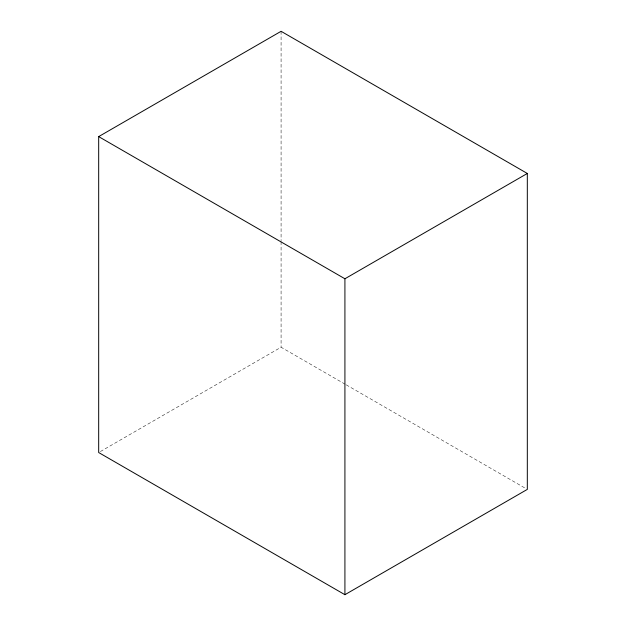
<?xml version="1.0" encoding="UTF-8"?>
<svg xmlns="http://www.w3.org/2000/svg" width="626" height="626" viewBox="0 0 626 626"><rect width="100%" height="100%" fill="white"/><g stroke="black" fill="none" stroke-linecap="round" stroke-linejoin="round"><path stroke-width="0.47" stroke-dasharray="3.13 2.35" d="M100.371 451.557L281.082 347.227L345.388 384.356M346.233 384.841L525.629 488.413M281.082 31.3L281.082 240.611M281.082 241.589L281.082 347.227"/><path stroke-width="0.94" d="M98.681 136.609L281.082 31.3L527.319 173.465L527.319 489.391L344.918 594.7L98.681 452.535L98.681 136.609L344.918 278.773L527.319 173.465M344.918 278.773L344.918 594.7"/></g></svg>
